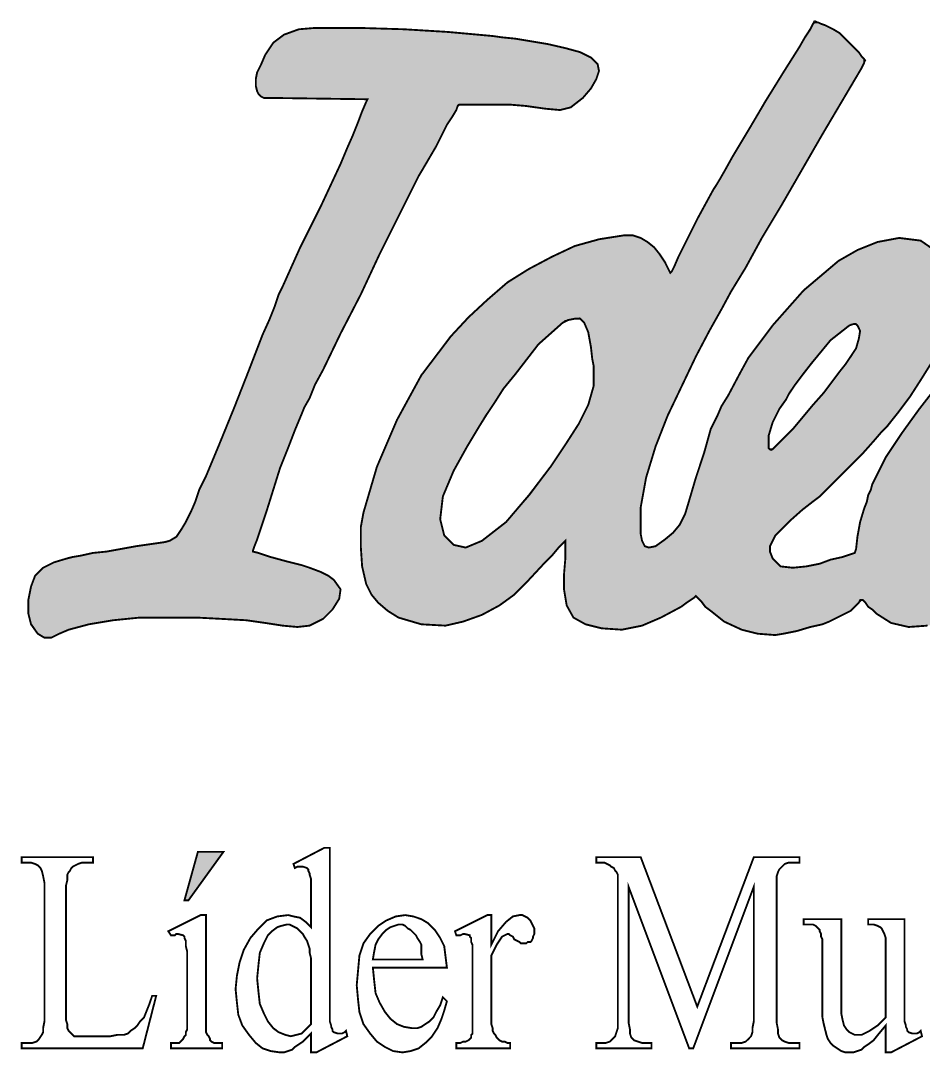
# Model space of a CAD drawing. Extents: x -16465 to -12265, y -7695 to -1755.
# Drawn here: x -15508 to -15305.3, y -6901.1 to -6669.2 of the extents above; entities that cross this region are included whole.
import ezdxf

# ---------------------------------------------------------------- set-up
doc = ezdxf.new("R2010")
doc.units = 0
doc.header["$LTSCALE"] = 30
doc.header["$MEASUREMENT"] = 0
doc.layers.get('0').update_dxf_attribs({"linetype": 'CONTINUOUS'})
for name, color, linetype in [('CAMADA_1', 7, 'CONTINUOUS'), ('FINA', 7, 'CONTINUOUS'), ('RAHMEN07', 5, 'CONTINUOUS')]:
    doc.layers.add(name, color=color, linetype=linetype)

msp = doc.modelspace()

# ---------------------------------------------------------------- hatches: boundary and pattern name
at = {"linetype": 'CONTINUOUS'}
h = msp.add_hatch(color=5, dxfattribs=at)
h.paths.add_polyline_path([(-15362.686, -6757.862), (-15365.408, -6764.815), (-15367.524, -6771.769), (-15368.733, -6778.42), (-15368.733, -6784.467), (-15368.431, -6785.978), (-15367.826, -6787.188), (-15366.919, -6787.49), (-15365.408, -6787.188), (-15363.291, -6785.676), (-15361.477, -6784.165), (-15359.966, -6782.351), (-15358.757, -6779.932), (-15357.849, -6776.909), (-15356.338, -6771.769), (-15354.524, -6766.327), (-15353.012, -6760.885), (-15352.408, -6759.676), (-15351.501, -6757.862), (-15350.594, -6755.746), (-15349.082, -6753.327), (-15346.361, -6748.188), (-15344.547, -6744.862), (-15339.105, -6737.606), (-15332.152, -6729.746), (-15328.222, -6726.42), (-15324.292, -6723.095), (-15320.059, -6720.676), (-15315.524, -6718.863), (-15310.687, -6717.956), (-15305.85, -6718.56), (-15301.919, -6721.281), (-15298.896, -6725.513), (-15297.99, -6729.746), (-15298.594, -6734.583), (-15300.408, -6739.42), (-15302.524, -6744.56), (-15305.547, -6749.397), (-15308.268, -6753.63), (-15310.989, -6757.257), (-15313.408, -6760.281), (-15314.617, -6761.49), (-15316.432, -6763.606), (-15318.849, -6766.327), (-15321.571, -6769.048), (-15324.292, -6771.769), (-15326.71, -6774.188), (-15328.524, -6776.001), (-15329.733, -6776.909), (-15332.454, -6779.025), (-15335.175, -6781.444), (-15337.291, -6783.56), (-15338.501, -6784.769), (-15339.105, -6785.978), (-15339.71, -6787.188), (-15339.71, -6788.397), (-15339.105, -6789.908), (-15337.291, -6791.722), (-15334.571, -6792.025), (-15331.548, -6791.722), (-15328.524, -6791.118), (-15326.105, -6790.211), (-15323.385, -6789.606), (-15321.571, -6789.002), (-15320.663, -6788.699), (-15320.361, -6787.792), (-15320.059, -6785.071), (-15319.455, -6781.745), (-15318.548, -6778.722), (-15317.943, -6777.211), (-15317.64, -6775.699), (-15317.035, -6774.491), (-15316.734, -6773.281), (-15313.71, -6767.235), (-15310.082, -6761.792), (-15306.152, -6756.35), (-15301.919, -6750.909), (-15292.245, -6740.932), (-15281.664, -6731.56), (-15277.129, -6727.933), (-15272.594, -6725.211), (-15267.757, -6722.793), (-15262.617, -6721.583), (-15258.083, -6721.281), (-15252.641, -6721.886), (-15249.92, -6722.793), (-15248.106, -6724.002), (-15246.896, -6725.513), (-15246.594, -6727.933), (-15246.896, -6729.141), (-15247.199, -6730.35), (-15247.501, -6731.258), (-15247.501, -6732.769), (-15247.199, -6733.676), (-15245.989, -6734.886), (-15245.082, -6734.886), (-15243.873, -6734.583), (-15242.181, -6733.737), (-15240.288, -6734.367), (-15238.989, -6736.318), (-15239.338, -6739.118), (-15239.943, -6742.746), (-15241.152, -6746.676), (-15242.664, -6750.909), (-15244.478, -6755.142), (-15245.687, -6759.071), (-15247.199, -6761.792), (-15247.804, -6763.304), (-15249.315, -6766.629), (-15250.827, -6769.955), (-15252.338, -6773.281), (-15253.85, -6776.606), (-15254.454, -6778.118), (-15255.06, -6779.932), (-15255.362, -6781.745), (-15255.362, -6783.56), (-15255.06, -6784.769), (-15254.152, -6785.374), (-15252.943, -6785.071), (-15251.734, -6784.467), (-15248.71, -6781.444), (-15245.687, -6777.211), (-15242.967, -6772.676), (-15241.152, -6769.048), (-15234.501, -6756.048), (-15227.85, -6742.746), (-15221.198, -6729.444), (-15214.548, -6716.443), (-15211.827, -6711.305), (-15208.804, -6705.56), (-15205.176, -6699.211), (-15200.944, -6692.862), (-15196.408, -6686.514), (-15191.571, -6681.071), (-15186.432, -6676.84), (-15180.99, -6673.816), (-15177.966, -6672.909), (-15174.943, -6672.909), (-15171.92, -6673.514), (-15169.804, -6675.328), (-15168.293, -6678.654), (-15167.99, -6682.583), (-15168.594, -6686.211), (-15169.804, -6690.444), (-15172.827, -6698.607), (-15176.455, -6706.467), (-15180.386, -6714.025), (-15184.92, -6721.281), (-15186.432, -6723.699), (-15189.153, -6727.327), (-15192.78, -6732.164), (-15197.316, -6737.909), (-15206.688, -6750.303), (-15215.152, -6761.792), (-15219.385, -6768.141), (-15222.711, -6774.491), (-15224.827, -6781.141), (-15225.734, -6788.397), (-15225.431, -6792.025), (-15224.827, -6796.258), (-15223.618, -6800.49), (-15221.198, -6803.513), (-15220.595, -6803.815), (-15219.989, -6804.42), (-15219.385, -6804.723), (-15218.477, -6805.177), (-15217.369, -6806.838), (-15217.874, -6808.351), (-15218.357, -6809.801), (-15219.083, -6810.165), (-15219.688, -6810.769), (-15223.315, -6812.885), (-15227.548, -6813.49), (-15231.781, -6812.583), (-15235.408, -6810.769), (-15237.827, -6808.955), (-15239.338, -6806.536), (-15240.245, -6803.815), (-15240.85, -6800.49), (-15241.152, -6798.072), (-15241.152, -6795.955), (-15241.531, -6793.31), (-15242.361, -6794.141), (-15244.175, -6796.258), (-15246.896, -6798.676), (-15249.013, -6800.792), (-15250.375, -6802.153), (-15251.734, -6802.606), (-15252.338, -6803.211), (-15255.966, -6805.025), (-15260.199, -6805.932), (-15264.431, -6805.629), (-15268.664, -6803.815), (-15269.571, -6802.908), (-15270.78, -6801.699), (-15271.687, -6799.885), (-15272.292, -6798.072), (-15272.896, -6797.466), (-15272.292, -6796.258), (-15271.997, -6783.265), (-15274.407, -6785.676), (-15276.827, -6788.397), (-15279.547, -6791.118), (-15284.384, -6795.955), (-15289.222, -6799.583), (-15294.362, -6802.606), (-15300.408, -6804.42), (-15304.339, -6805.025), (-15308.57, -6805.327), (-15312.501, -6804.42), (-15315.826, -6802.304), (-15316.734, -6801.397), (-15317.64, -6800.792), (-15318.245, -6799.885), (-15318.849, -6799.281), (-15319.153, -6799.281), (-15320.663, -6800.792), (-15321.571, -6801.699), (-15322.78, -6802.304), (-15324.594, -6803.211), (-15326.408, -6804.118), (-15327.919, -6804.723), (-15330.641, -6805.327), (-15333.664, -6806.234), (-15336.687, -6806.838), (-15338.501, -6807.141), (-15342.432, -6806.838), (-15346.058, -6805.932), (-15349.989, -6804.118), (-15353.012, -6801.699), (-15354.222, -6800.792), (-15355.128, -6799.583), (-15356.035, -6798.676), (-15356.277, -6798.434), (-15357.548, -6799.281), (-15358.454, -6799.885), (-15359.663, -6800.792), (-15364.198, -6803.211), (-15368.431, -6805.025), (-15372.966, -6805.932), (-15377.501, -6805.629), (-15381.129, -6804.723), (-15383.849, -6803.211), (-15385.361, -6800.49), (-15385.966, -6796.862), (-15385.966, -6793.536), (-15385.663, -6789.908), (-15385.663, -6787.188), (-15385.663, -6785.978), (-15387.175, -6787.49), (-15388.686, -6789.304), (-15390.5, -6791.118), (-15394.431, -6795.35), (-15397.151, -6798.072), (-15400.477, -6800.49), (-15404.407, -6802.606), (-15408.64, -6804.118), (-15412.57, -6805.025), (-15418.012, -6804.723), (-15423.151, -6803.211), (-15425.57, -6801.699), (-15427.687, -6799.885), (-15429.198, -6798.072), (-15430.407, -6795.653), (-15431.314, -6791.722), (-15431.616, -6787.188), (-15431.616, -6782.955), (-15431.012, -6779.629), (-15427.989, -6769.35), (-15423.454, -6758.769), (-15418.012, -6748.793), (-15411.361, -6740.025), (-15407.43, -6735.793), (-15403.198, -6731.863), (-15398.663, -6727.933), (-15393.826, -6724.909), (-15388.686, -6722.188), (-15383.547, -6719.77), (-15378.105, -6718.257), (-15372.361, -6717.351), (-15370.547, -6717.351), (-15368.733, -6717.956), (-15367.221, -6718.863), (-15365.71, -6720.072), (-15364.501, -6721.583), (-15363.291, -6723.397), (-15362.385, -6725.211), (-15362.082, -6725.816), (-15361.78, -6725.513), (-15361.175, -6724.304), (-15360.268, -6722.188), (-15359.059, -6719.77), (-15356.035, -6713.723), (-15352.408, -6707.072), (-15351.803, -6706.165), (-15350.896, -6704.653), (-15349.687, -6702.537), (-15348.175, -6699.816), (-15344.547, -6693.77), (-15340.618, -6687.118), (-15336.687, -6680.769), (-15333.059, -6675.025), (-15331.85, -6672.909), (-15330.641, -6671.095), (-15329.673, -6669.16), (-15328.222, -6669.886), (-15327.315, -6670.188), (-15325.5, -6671.095), (-15323.989, -6672.001), (-15322.477, -6673.514), (-15320.663, -6675.328), (-15319.757, -6676.235), (-15319.152, -6677.141), (-15318.245, -6678.049), (-15319.152, -6679.863), (-15327.919, -6694.676), (-15336.988, -6710.397), (-15341.524, -6717.956), (-15345.152, -6724.607), (-15348.478, -6730.049), (-15350.594, -6733.979), (-15353.315, -6738.816), (-15356.338, -6744.56), (-15359.361, -6750.909)])
h.paths.add_polyline_path([(-15210.013, -6736.397), (-15210.013, -6734.886), (-15209.106, -6732.164), (-15208.199, -6729.444), (-15207.292, -6727.63), (-15205.781, -6724.607), (-15203.967, -6720.676), (-15201.85, -6716.443), (-15199.432, -6711.909), (-15196.711, -6707.374), (-15194.292, -6703.444), (-15191.874, -6699.816), (-15189.455, -6697.398), (-15188.549, -6696.49), (-15187.337, -6695.281), (-15186.432, -6695.281), (-15186.734, -6695.885), (-15187.339, -6698.002), (-15188.548, -6701.026), (-15190.06, -6704.351), (-15191.571, -6707.676), (-15193.083, -6711.002), (-15194.292, -6713.723), (-15195.199, -6715.537), (-15197.92, -6720.676), (-15200.944, -6726.118), (-15204.571, -6731.258), (-15209.106, -6735.793)], flags=16)
h.paths.add_polyline_path([(-15269.269, -6746.676), (-15270.478, -6747.886), (-15272.594, -6750.002), (-15274.71, -6752.118), (-15276.827, -6754.234), (-15278.036, -6755.746), (-15279.547, -6757.257), (-15280.455, -6758.769), (-15280.757, -6760.281), (-15280.455, -6761.49), (-15279.547, -6762.094), (-15278.64, -6762.398), (-15276.771, -6762.864), (-15276.036, -6765.073), (-15277.431, -6766.932), (-15279.85, -6770.258), (-15283.478, -6774.792), (-15287.408, -6779.025), (-15290.431, -6782.048), (-15292.245, -6783.56), (-15294.362, -6785.374), (-15297.585, -6787.792), (-15299.2, -6787.792), (-15300.106, -6786.885), (-15300.938, -6786.051), (-15301.315, -6784.165), (-15301.759, -6781.942), (-15301.013, -6779.328), (-15300.106, -6776.909), (-15298.896, -6774.792), (-15297.928, -6772.373), (-15296.477, -6770.56), (-15294.966, -6768.141), (-15293.454, -6765.723), (-15290.129, -6760.885), (-15287.408, -6757.257), (-15284.687, -6753.932), (-15281.06, -6749.699), (-15277.129, -6745.164), (-15273.501, -6742.141), (-15272.896, -6741.839), (-15271.536, -6740.932), (-15270.78, -6740.932), (-15269.2, -6740.536), (-15268.362, -6743.047), (-15268.362, -6744.257), (-15268.362, -6745.315)], flags=16)
h.paths.add_polyline_path([(-15319.455, -6738.816), (-15319.757, -6740.629), (-15320.361, -6742.746), (-15321.571, -6744.56), (-15322.78, -6746.374), (-15323.989, -6747.886), (-15325.803, -6750.303), (-15327.617, -6752.722), (-15330.036, -6755.444), (-15334.571, -6760.885), (-15338.198, -6764.513), (-15338.803, -6765.118), (-15339.407, -6765.723), (-15340.012, -6765.118), (-15340.012, -6762.398), (-15339.105, -6759.374), (-15337.595, -6756.35), (-15336.082, -6754.234), (-15335.478, -6753.025), (-15334.268, -6751.211), (-15332.454, -6748.793), (-15330.338, -6746.072), (-15326.105, -6740.932), (-15321.489, -6737.304), (-15320.21, -6737.304)], flags=16)
h.paths.add_polyline_path([(-15379.314, -6751.211), (-15380.524, -6755.444), (-15382.64, -6759.676), (-15385.361, -6763.909), (-15388.989, -6769.35), (-15393.826, -6775.699), (-15398.966, -6781.745), (-15404.407, -6785.978), (-15408.036, -6787.49), (-15410.757, -6786.885), (-15412.873, -6784.769), (-15413.78, -6781.141), (-15413.175, -6776.001), (-15410.757, -6770.258), (-15407.733, -6764.815), (-15405.013, -6760.281), (-15403.501, -6757.862), (-15401.687, -6755.142), (-15399.57, -6751.816), (-15396.85, -6748.49), (-15391.71, -6741.839), (-15385.741, -6736.534), (-15382.539, -6735.893), (-15381.43, -6737.003), (-15380.524, -6739.118), (-15379.92, -6742.443), (-15379.617, -6745.164), (-15379.314, -6746.676)], flags=16)
at = {"layer": 'RAHMEN07', "linetype": 'CONTINUOUS'}
msp.add_hatch(color=256, dxfattribs=at).paths.add_polyline_path([(-15449.755, -6769.652), (-15447.942, -6765.118), (-15446.431, -6761.188), (-15444.919, -6757.559), (-15444.315, -6756.048), (-15443.105, -6753.932), (-15441.896, -6750.909), (-15440.082, -6747.583), (-15436.151, -6739.42), (-15431.616, -6730.653), (-15427.384, -6721.583), (-15423.151, -6713.119), (-15421.337, -6709.49), (-15419.826, -6706.467), (-15418.617, -6704.049), (-15417.709, -6702.537), (-15414.686, -6697.398), (-15412.267, -6692.56), (-15411.059, -6690.746), (-15410.152, -6689.235), (-15409.748, -6688.025), (-15408.943, -6688.025), (-15407.733, -6688.025), (-15405.616, -6688.025), (-15403.198, -6688.025), (-15398.059, -6688.025), (-15394.431, -6688.328), (-15390.198, -6688.932), (-15386.872, -6689.235), (-15384.454, -6688.63), (-15381.733, -6686.514), (-15379.92, -6684.397), (-15378.71, -6682.281), (-15378.105, -6680.468), (-15378.407, -6678.955), (-15379.92, -6677.445), (-15382.338, -6676.235), (-15385.663, -6675.328), (-15389.594, -6674.421), (-15393.222, -6673.816), (-15396.85, -6673.211), (-15399.873, -6672.909), (-15401.989, -6672.607), (-15411.966, -6671.7), (-15421.942, -6671.095), (-15431.919, -6670.793), (-15441.896, -6670.793), (-15445.523, -6671.095), (-15448.849, -6672.304), (-15451.268, -6674.118), (-15453.081, -6676.84), (-15453.989, -6678.955), (-15454.895, -6680.769), (-15455.198, -6682.281), (-15455.198, -6683.793), (-15454.895, -6685.002), (-15454.594, -6685.607), (-15453.989, -6686.211), (-15453.385, -6686.514), (-15453.081, -6686.514), (-15452.779, -6686.514), (-15452.477, -6686.514), (-15451.872, -6686.514), (-15430.105, -6686.816), (-15430.407, -6687.421), (-15431.314, -6689.537), (-15432.222, -6691.956), (-15433.43, -6694.979), (-15434.639, -6697.699), (-15436.151, -6701.327), (-15438.268, -6705.863), (-15440.384, -6710.397), (-15445.221, -6720.072), (-15449.152, -6728.839), (-15450.058, -6730.653), (-15450.965, -6733.373), (-15452.175, -6736.397), (-15453.686, -6739.723), (-15456.709, -6747.583), (-15460.035, -6756.048), (-15463.361, -6764.211), (-15466.384, -6771.467), (-15467.895, -6774.491), (-15468.802, -6777.211), (-15469.71, -6779.328), (-15470.315, -6780.537), (-15470.918, -6781.745), (-15471.825, -6783.257), (-15473.035, -6785.071), (-15474.547, -6785.978), (-15475.755, -6786.281), (-15482.105, -6787.188), (-15488.756, -6788.397), (-15491.779, -6788.699), (-15494.5, -6789.304), (-15496.314, -6789.606), (-15497.523, -6789.908), (-15500.547, -6790.815), (-15502.965, -6792.025), (-15504.779, -6793.838), (-15505.687, -6796.258), (-15506.29, -6799.281), (-15506.29, -6802.304), (-15505.687, -6804.723), (-15504.174, -6806.838), (-15502.663, -6807.746), (-15501.151, -6807.746), (-15499.337, -6806.838), (-15497.221, -6805.932), (-15492.686, -6804.723), (-15487.244, -6803.815), (-15481.198, -6803.211), (-15474.849, -6803.211), (-15468.5, -6803.211), (-15462.756, -6803.513), (-15457.314, -6803.815), (-15453.081, -6804.42), (-15449.152, -6805.025), (-15445.826, -6805.327), (-15443.105, -6805.025), (-15440.082, -6803.513), (-15437.965, -6801.397), (-15436.453, -6798.978), (-15436.151, -6796.862), (-15437.663, -6794.745), (-15438.872, -6793.838), (-15440.686, -6792.932), (-15443.105, -6792.025), (-15444.919, -6791.421), (-15448.547, -6790.513), (-15451.872, -6789.606), (-15454.594, -6788.699), (-15455.895, -6788.373), (-15455.5, -6787.188), (-15454.895, -6785.676), (-15454.291, -6783.862), (-15452.779, -6779.328), (-15451.268, -6774.491)])

# ---------------------------------------------------------------- linework, layer by layer
at = {"color": 5, "linetype": 'CONTINUOUS'}
for points in [[(-15304.339, -6805.025), (-15308.57, -6805.327), (-15312.501, -6804.42), (-15315.826, -6802.304), (-15316.734, -6801.397), (-15317.64, -6800.792), (-15318.245, -6799.885), (-15318.849, -6799.281), (-15319.153, -6799.281), (-15320.663, -6800.792), (-15321.571, -6801.699), (-15322.78, -6802.304), (-15324.594, -6803.211), (-15326.408, -6804.118), (-15327.919, -6804.723), (-15330.641, -6805.327), (-15333.664, -6806.234), (-15336.687, -6806.838), (-15338.501, -6807.141), (-15342.432, -6806.838), (-15346.058, -6805.932), (-15349.989, -6804.118), (-15353.012, -6801.699), (-15354.222, -6800.792), (-15355.128, -6799.583), (-15356.035, -6798.676), (-15356.277, -6798.434), (-15357.548, -6799.281), (-15358.454, -6799.885), (-15359.663, -6800.792), (-15364.198, -6803.211), (-15368.431, -6805.025), (-15372.966, -6805.932), (-15377.501, -6805.629), (-15381.129, -6804.723), (-15383.849, -6803.211), (-15385.361, -6800.49), (-15385.966, -6796.862), (-15385.966, -6793.536), (-15385.663, -6789.908), (-15385.663, -6787.188), (-15385.663, -6785.978), (-15387.175, -6787.49), (-15388.686, -6789.304), (-15390.5, -6791.118), (-15394.431, -6795.35), (-15397.151, -6798.072), (-15400.477, -6800.49), (-15404.407, -6802.606), (-15408.64, -6804.118), (-15412.57, -6805.025), (-15418.012, -6804.723), (-15423.151, -6803.211), (-15425.57, -6801.699), (-15427.687, -6799.885), (-15429.198, -6798.072), (-15430.407, -6795.653), (-15431.314, -6791.722), (-15431.616, -6787.188), (-15431.616, -6782.955), (-15431.012, -6779.629), (-15427.989, -6769.35), (-15423.454, -6758.769), (-15418.012, -6748.793), (-15411.361, -6740.025), (-15407.43, -6735.793), (-15403.198, -6731.863), (-15398.663, -6727.933), (-15393.826, -6724.909), (-15388.686, -6722.188), (-15383.547, -6719.77), (-15378.105, -6718.257), (-15372.361, -6717.351), (-15370.547, -6717.351), (-15368.733, -6717.956), (-15367.221, -6718.863), (-15365.71, -6720.072), (-15364.501, -6721.583), (-15363.291, -6723.397), (-15362.385, -6725.211), (-15362.082, -6725.816), (-15361.78, -6725.513), (-15361.175, -6724.304), (-15360.268, -6722.188), (-15359.059, -6719.77), (-15356.035, -6713.723), (-15352.408, -6707.072), (-15351.803, -6706.165), (-15350.896, -6704.653), (-15349.687, -6702.537), (-15348.175, -6699.816), (-15344.547, -6693.77), (-15340.618, -6687.118), (-15336.687, -6680.769), (-15333.059, -6675.025), (-15331.85, -6672.909), (-15330.641, -6671.095), (-15329.673, -6669.16), (-15328.222, -6669.886), (-15327.315, -6670.188), (-15325.5, -6671.095), (-15323.989, -6672.001), (-15322.477, -6673.514), (-15320.663, -6675.328), (-15319.757, -6676.235), (-15319.152, -6677.141), (-15318.245, -6678.049), (-15319.152, -6679.863), (-15327.919, -6694.676), (-15336.988, -6710.397), (-15341.524, -6717.956), (-15345.152, -6724.607), (-15348.478, -6730.049), (-15350.594, -6733.979), (-15353.315, -6738.816), (-15356.338, -6744.56), (-15359.361, -6750.909), (-15362.686, -6757.862), (-15365.408, -6764.815), (-15367.524, -6771.769), (-15368.733, -6778.42), (-15368.733, -6784.467), (-15368.431, -6785.978), (-15367.826, -6787.188), (-15366.919, -6787.49), (-15365.408, -6787.188), (-15363.291, -6785.676), (-15361.477, -6784.165), (-15359.966, -6782.351), (-15358.757, -6779.932), (-15357.849, -6776.909), (-15356.338, -6771.769), (-15354.524, -6766.327), (-15353.012, -6760.885), (-15352.408, -6759.676), (-15351.501, -6757.862), (-15350.594, -6755.746), (-15349.082, -6753.327), (-15346.361, -6748.188), (-15344.547, -6744.862), (-15339.105, -6737.606), (-15332.152, -6729.746), (-15328.222, -6726.42), (-15324.292, -6723.095), (-15320.059, -6720.676), (-15315.524, -6718.863), (-15310.687, -6717.956), (-15305.85, -6718.56), (-15301.919, -6721.281)], [(-15302.524, -6744.56), (-15305.547, -6749.397), (-15308.268, -6753.63), (-15310.989, -6757.257), (-15313.408, -6760.281), (-15314.617, -6761.49), (-15316.432, -6763.606), (-15318.849, -6766.327), (-15321.571, -6769.048), (-15324.292, -6771.769), (-15326.71, -6774.188), (-15328.524, -6776.001), (-15329.733, -6776.909), (-15332.454, -6779.025), (-15335.175, -6781.444), (-15337.291, -6783.56), (-15338.501, -6784.769), (-15339.105, -6785.978), (-15339.71, -6787.188), (-15339.71, -6788.397), (-15339.105, -6789.908), (-15337.291, -6791.722), (-15334.571, -6792.025), (-15331.548, -6791.722), (-15328.524, -6791.118), (-15326.105, -6790.211), (-15323.385, -6789.606), (-15321.571, -6789.002), (-15320.663, -6788.699), (-15320.361, -6787.792), (-15320.059, -6785.071), (-15319.455, -6781.745), (-15318.548, -6778.722), (-15317.943, -6777.211), (-15317.64, -6775.699), (-15317.035, -6774.491), (-15316.734, -6773.281), (-15313.71, -6767.235), (-15310.082, -6761.792), (-15306.152, -6756.35), (-15301.919, -6750.909)]]:
    msp.add_lwpolyline(points, dxfattribs=at)
for points in [[(-15379.314, -6751.211), (-15380.524, -6755.444), (-15382.64, -6759.676), (-15385.361, -6763.909), (-15388.989, -6769.35), (-15393.826, -6775.699), (-15398.966, -6781.745), (-15404.407, -6785.978), (-15408.036, -6787.49), (-15410.757, -6786.885), (-15412.873, -6784.769), (-15413.78, -6781.141), (-15413.175, -6776.001), (-15410.757, -6770.258), (-15407.733, -6764.815), (-15405.013, -6760.281), (-15403.501, -6757.862), (-15401.687, -6755.142), (-15399.57, -6751.816), (-15396.85, -6748.49), (-15391.71, -6741.839), (-15385.741, -6736.534), (-15382.539, -6735.893), (-15381.43, -6737.003), (-15380.524, -6739.118), (-15379.92, -6742.443), (-15379.617, -6745.164), (-15379.314, -6746.676)], [(-15319.455, -6738.816), (-15319.757, -6740.629), (-15320.361, -6742.746), (-15321.571, -6744.56), (-15322.78, -6746.374), (-15323.989, -6747.886), (-15325.803, -6750.303), (-15327.617, -6752.722), (-15330.036, -6755.444), (-15334.571, -6760.885), (-15338.198, -6764.513), (-15338.803, -6765.118), (-15339.407, -6765.723), (-15340.012, -6765.118), (-15340.012, -6762.398), (-15339.105, -6759.374), (-15337.595, -6756.35), (-15336.082, -6754.234), (-15335.478, -6753.025), (-15334.268, -6751.211), (-15332.454, -6748.793), (-15330.338, -6746.072), (-15326.105, -6740.932), (-15321.489, -6737.304), (-15320.21, -6737.304)]]:
    msp.add_lwpolyline(points, close=True, dxfattribs=at)
at = {"layer": 'CAMADA_1', "color": 5, "linetype": 'CONTINUOUS', "const_width": 0.42}
for points in [[(-15301.919, -6721.281), (-15305.85, -6718.56), (-15310.687, -6717.956), (-15315.524, -6718.863), (-15320.059, -6720.676), (-15324.292, -6723.095), (-15328.222, -6726.42), (-15332.152, -6729.746), (-15339.105, -6737.606), (-15344.547, -6744.862), (-15346.361, -6748.188), (-15349.082, -6753.327), (-15350.594, -6755.746), (-15351.501, -6757.862), (-15352.408, -6759.676), (-15353.012, -6760.885), (-15354.524, -6766.327), (-15356.338, -6771.769), (-15357.849, -6776.909), (-15358.757, -6779.932), (-15359.966, -6782.351), (-15361.477, -6784.165), (-15363.291, -6785.676), (-15365.408, -6787.188), (-15366.919, -6787.49), (-15367.826, -6787.188), (-15368.431, -6785.978), (-15368.733, -6784.467), (-15368.733, -6778.42), (-15367.524, -6771.769), (-15365.408, -6764.815), (-15362.686, -6757.862), (-15359.361, -6750.909), (-15356.338, -6744.56), (-15353.315, -6738.816), (-15350.594, -6733.979), (-15348.478, -6730.049), (-15345.152, -6724.607), (-15341.524, -6717.956), (-15336.988, -6710.397), (-15327.919, -6694.676), (-15319.152, -6679.863), (-15318.548, -6678.654), (-15318.548, -6677.746), (-15319.152, -6677.141), (-15319.757, -6676.235), (-15320.663, -6675.328), (-15322.477, -6673.514), (-15323.989, -6672.001), (-15325.5, -6671.095), (-15327.315, -6670.188), (-15328.222, -6669.886), (-15328.827, -6669.584), (-15329.128, -6669.584), (-15329.733, -6669.584), (-15330.036, -6669.886), (-15330.641, -6671.095), (-15331.85, -6672.909), (-15333.059, -6675.025), (-15336.687, -6680.769), (-15340.618, -6687.118), (-15344.547, -6693.77), (-15348.175, -6699.816), (-15349.687, -6702.537), (-15350.896, -6704.653), (-15351.803, -6706.165), (-15352.408, -6707.072), (-15356.035, -6713.723), (-15359.059, -6719.77), (-15360.268, -6722.188), (-15361.175, -6724.304), (-15361.78, -6725.513), (-15362.082, -6725.816), (-15362.385, -6725.211), (-15363.291, -6723.397), (-15364.501, -6721.583), (-15365.71, -6720.072), (-15367.221, -6718.863), (-15368.733, -6717.956), (-15370.547, -6717.351), (-15372.361, -6717.351), (-15378.105, -6718.257), (-15383.547, -6719.77), (-15388.686, -6722.188), (-15393.826, -6724.909), (-15398.663, -6727.933), (-15403.198, -6731.863), (-15407.43, -6735.793), (-15411.361, -6740.025), (-15418.012, -6748.793), (-15423.454, -6758.769), (-15427.989, -6769.35), (-15431.012, -6779.629), (-15431.616, -6782.955), (-15431.616, -6787.188), (-15431.314, -6791.722), (-15430.407, -6795.653), (-15429.198, -6798.072), (-15427.687, -6799.885), (-15425.57, -6801.699), (-15423.151, -6803.211), (-15418.012, -6804.723), (-15412.57, -6805.025), (-15408.64, -6804.118), (-15404.407, -6802.606), (-15400.477, -6800.49), (-15397.151, -6798.072), (-15394.431, -6795.35), (-15390.5, -6791.118), (-15388.686, -6789.304), (-15387.175, -6787.49), (-15385.966, -6786.281), (-15385.663, -6785.978), (-15385.663, -6787.188), (-15385.663, -6789.908), (-15385.966, -6793.536), (-15385.966, -6796.862), (-15385.361, -6800.49), (-15383.849, -6803.211), (-15381.129, -6804.723), (-15377.501, -6805.629), (-15372.966, -6805.932), (-15368.431, -6805.025), (-15364.198, -6803.211), (-15359.663, -6800.792), (-15358.454, -6799.885), (-15357.548, -6799.281), (-15356.64, -6798.676), (-15356.338, -6798.373), (-15356.035, -6798.676), (-15355.128, -6799.583), (-15354.222, -6800.792), (-15353.012, -6801.699), (-15349.989, -6804.118), (-15346.058, -6805.932), (-15342.432, -6806.838), (-15338.501, -6807.141), (-15336.687, -6806.838), (-15333.664, -6806.234), (-15330.641, -6805.327), (-15327.919, -6804.723), (-15326.408, -6804.118), (-15324.594, -6803.211), (-15322.78, -6802.304), (-15321.571, -6801.699), (-15320.663, -6800.792), (-15319.757, -6799.885), (-15319.455, -6799.281), (-15318.849, -6799.281), (-15318.245, -6799.885), (-15317.64, -6800.792), (-15316.734, -6801.397), (-15315.826, -6802.304), (-15312.501, -6804.42), (-15308.57, -6805.327), (-15304.339, -6805.025)], [(-15451.872, -6686.514), (-15430.105, -6686.816), (-15430.407, -6687.421), (-15431.314, -6689.537), (-15432.222, -6691.956), (-15433.43, -6694.979), (-15434.639, -6697.699), (-15436.151, -6701.327), (-15438.268, -6705.863), (-15440.384, -6710.397), (-15445.221, -6720.072), (-15449.152, -6728.839), (-15450.058, -6730.653), (-15450.965, -6733.373), (-15452.175, -6736.397), (-15453.686, -6739.723), (-15456.709, -6747.583), (-15460.035, -6756.048), (-15463.361, -6764.211), (-15466.384, -6771.467), (-15467.895, -6774.491), (-15468.802, -6777.211), (-15469.71, -6779.328), (-15470.315, -6780.537), (-15470.918, -6781.745), (-15471.825, -6783.257), (-15473.035, -6785.071), (-15474.547, -6785.978), (-15475.755, -6786.281), (-15482.105, -6787.188), (-15488.756, -6788.397), (-15491.779, -6788.699), (-15494.5, -6789.304), (-15496.314, -6789.606), (-15497.523, -6789.908), (-15500.547, -6790.815), (-15502.965, -6792.025), (-15504.779, -6793.838), (-15505.687, -6796.258), (-15506.29, -6799.281), (-15506.29, -6802.304), (-15505.687, -6804.723), (-15504.174, -6806.838), (-15502.663, -6807.746), (-15501.151, -6807.746), (-15499.337, -6806.838), (-15497.221, -6805.932), (-15492.686, -6804.723), (-15487.244, -6803.815), (-15481.198, -6803.211), (-15474.849, -6803.211), (-15468.5, -6803.211), (-15462.756, -6803.513), (-15457.314, -6803.815), (-15453.081, -6804.42), (-15449.152, -6805.025), (-15445.826, -6805.327), (-15443.105, -6805.025), (-15440.082, -6803.513), (-15437.965, -6801.397), (-15436.453, -6798.978), (-15436.151, -6796.862), (-15437.663, -6794.745), (-15438.872, -6793.838), (-15440.686, -6792.932), (-15443.105, -6792.025), (-15444.919, -6791.421), (-15448.547, -6790.513), (-15451.872, -6789.606), (-15454.594, -6788.699), (-15455.802, -6788.397), (-15455.802, -6788.094), (-15455.5, -6787.188), (-15454.895, -6785.676), (-15454.291, -6783.862), (-15452.779, -6779.328), (-15451.268, -6774.491), (-15449.755, -6769.652), (-15447.942, -6765.118), (-15446.431, -6761.188), (-15444.919, -6757.559), (-15444.315, -6756.048), (-15443.105, -6753.932), (-15441.896, -6750.909), (-15440.082, -6747.583), (-15436.151, -6739.42), (-15431.616, -6730.653), (-15427.384, -6721.583), (-15423.151, -6713.119), (-15421.337, -6709.49), (-15419.826, -6706.467), (-15418.617, -6704.049), (-15417.709, -6702.537), (-15414.686, -6697.398), (-15412.267, -6692.56), (-15411.059, -6690.746), (-15410.152, -6689.235), (-15409.849, -6688.328), (-15409.547, -6688.025), (-15408.943, -6688.025), (-15407.733, -6688.025), (-15405.616, -6688.025), (-15403.198, -6688.025), (-15398.059, -6688.025), (-15394.431, -6688.328), (-15390.198, -6688.932), (-15386.872, -6689.235), (-15384.454, -6688.63), (-15381.733, -6686.514), (-15379.92, -6684.397), (-15378.71, -6682.281), (-15378.105, -6680.468), (-15378.407, -6678.955), (-15379.92, -6677.445), (-15382.338, -6676.235), (-15385.663, -6675.328), (-15389.594, -6674.421), (-15393.222, -6673.816), (-15396.85, -6673.211), (-15399.873, -6672.909), (-15401.989, -6672.607), (-15411.966, -6671.7), (-15421.942, -6671.095), (-15431.919, -6670.793), (-15441.896, -6670.793), (-15445.523, -6671.095), (-15448.849, -6672.304), (-15451.268, -6674.118), (-15453.081, -6676.84), (-15453.989, -6678.955), (-15454.895, -6680.769), (-15455.198, -6682.281), (-15455.198, -6683.793), (-15454.895, -6685.002), (-15454.594, -6685.607), (-15453.989, -6686.211), (-15453.385, -6686.514), (-15453.081, -6686.514), (-15452.779, -6686.514), (-15452.477, -6686.514), (-15451.872, -6686.514)], [(-15386.268, -6737.003), (-15385.059, -6736.397), (-15383.547, -6736.095), (-15382.338, -6736.095), (-15381.43, -6737.003), (-15380.524, -6739.118), (-15379.92, -6742.443), (-15379.617, -6745.164), (-15379.314, -6746.676), (-15379.314, -6751.211), (-15380.524, -6755.444), (-15382.64, -6759.676), (-15385.361, -6763.909), (-15388.989, -6769.35), (-15393.826, -6775.699), (-15398.966, -6781.745), (-15404.407, -6785.978), (-15408.036, -6787.49), (-15410.757, -6786.885), (-15412.873, -6784.769), (-15413.78, -6781.141), (-15413.175, -6776.001), (-15410.757, -6770.258), (-15407.733, -6764.815), (-15405.013, -6760.281), (-15403.501, -6757.862), (-15401.687, -6755.142), (-15399.57, -6751.816), (-15396.85, -6748.49), (-15391.71, -6741.839), (-15386.268, -6737.003)], [(-15320.966, -6737.304), (-15320.361, -6737.304), (-15320.059, -6737.606), (-15319.757, -6738.211), (-15319.455, -6738.816), (-15319.757, -6740.629), (-15320.361, -6742.746), (-15321.571, -6744.56), (-15322.78, -6746.374), (-15323.989, -6747.886), (-15325.803, -6750.303), (-15327.617, -6752.722), (-15330.036, -6755.444), (-15334.571, -6760.885), (-15338.198, -6764.513), (-15338.803, -6765.118), (-15339.105, -6765.421), (-15339.71, -6765.421), (-15340.012, -6765.118), (-15340.012, -6762.398), (-15339.105, -6759.374), (-15337.595, -6756.35), (-15336.082, -6754.234), (-15335.478, -6753.025), (-15334.268, -6751.211), (-15332.454, -6748.793), (-15330.338, -6746.072), (-15326.105, -6740.932), (-15321.873, -6737.606), (-15320.966, -6737.304)], [(-15301.919, -6750.909), (-15306.152, -6756.35), (-15310.082, -6761.792), (-15313.71, -6767.235), (-15316.734, -6773.281), (-15317.035, -6774.491), (-15317.64, -6775.699), (-15317.943, -6777.211), (-15318.548, -6778.722), (-15319.455, -6781.745), (-15320.059, -6785.071), (-15320.361, -6787.792), (-15320.663, -6788.699), (-15321.571, -6789.002), (-15323.385, -6789.606), (-15326.105, -6790.211), (-15328.524, -6791.118), (-15331.548, -6791.722), (-15334.571, -6792.025), (-15337.291, -6791.722), (-15339.105, -6789.908), (-15339.71, -6788.397), (-15339.71, -6787.188), (-15339.105, -6785.978), (-15338.501, -6784.769), (-15337.291, -6783.56), (-15335.175, -6781.444), (-15332.454, -6779.025), (-15329.733, -6776.909), (-15328.524, -6776.001), (-15326.71, -6774.188), (-15324.292, -6771.769), (-15321.571, -6769.048), (-15318.849, -6766.327), (-15316.432, -6763.606), (-15314.617, -6761.49), (-15313.408, -6760.281), (-15310.989, -6757.257), (-15308.268, -6753.63), (-15305.547, -6749.397), (-15302.524, -6744.56)]]:
    msp.add_lwpolyline(points, dxfattribs=at)
at = {"layer": 'CAMADA_1', "color": 5, "linetype": 'CONTINUOUS'}
msp.add_lwpolyline([(-15449.755, -6769.652), (-15447.942, -6765.118), (-15446.431, -6761.188), (-15444.919, -6757.559), (-15444.315, -6756.048), (-15443.105, -6753.932), (-15441.896, -6750.909), (-15440.082, -6747.583), (-15436.151, -6739.42), (-15431.616, -6730.653), (-15427.384, -6721.583), (-15423.151, -6713.119), (-15421.337, -6709.49), (-15419.826, -6706.467), (-15418.617, -6704.049), (-15417.709, -6702.537), (-15414.686, -6697.398), (-15412.267, -6692.56), (-15411.059, -6690.746), (-15410.152, -6689.235), (-15409.748, -6688.025), (-15408.943, -6688.025), (-15407.733, -6688.025), (-15405.616, -6688.025), (-15403.198, -6688.025), (-15398.059, -6688.025), (-15394.431, -6688.328), (-15390.198, -6688.932), (-15386.872, -6689.235), (-15384.454, -6688.63), (-15381.733, -6686.514), (-15379.92, -6684.397), (-15378.71, -6682.281), (-15378.105, -6680.468), (-15378.407, -6678.955), (-15379.92, -6677.445), (-15382.338, -6676.235), (-15385.663, -6675.328), (-15389.594, -6674.421), (-15393.222, -6673.816), (-15396.85, -6673.211), (-15399.873, -6672.909), (-15401.989, -6672.607), (-15411.966, -6671.7), (-15421.942, -6671.095), (-15431.919, -6670.793), (-15441.896, -6670.793), (-15445.523, -6671.095), (-15448.849, -6672.304), (-15451.268, -6674.118), (-15453.081, -6676.84), (-15453.989, -6678.955), (-15454.895, -6680.769), (-15455.198, -6682.281), (-15455.198, -6683.793), (-15454.895, -6685.002), (-15454.594, -6685.607), (-15453.989, -6686.211), (-15453.385, -6686.514), (-15453.081, -6686.514), (-15452.779, -6686.514), (-15452.477, -6686.514), (-15451.872, -6686.514), (-15430.105, -6686.816), (-15430.407, -6687.421), (-15431.314, -6689.537), (-15432.222, -6691.956), (-15433.43, -6694.979), (-15434.639, -6697.699), (-15436.151, -6701.327), (-15438.268, -6705.863), (-15440.384, -6710.397), (-15445.221, -6720.072), (-15449.152, -6728.839), (-15450.058, -6730.653), (-15450.965, -6733.373), (-15452.175, -6736.397), (-15453.686, -6739.723), (-15456.709, -6747.583), (-15460.035, -6756.048), (-15463.361, -6764.211), (-15466.384, -6771.467), (-15467.895, -6774.491), (-15468.802, -6777.211), (-15469.71, -6779.328), (-15470.315, -6780.537), (-15470.918, -6781.745), (-15471.825, -6783.257), (-15473.035, -6785.071), (-15474.547, -6785.978), (-15475.755, -6786.281), (-15482.105, -6787.188), (-15488.756, -6788.397), (-15491.779, -6788.699), (-15494.5, -6789.304), (-15496.314, -6789.606), (-15497.523, -6789.908), (-15500.547, -6790.815), (-15502.965, -6792.025), (-15504.779, -6793.838), (-15505.687, -6796.258), (-15506.29, -6799.281), (-15506.29, -6802.304), (-15505.687, -6804.723), (-15504.174, -6806.838), (-15502.663, -6807.746), (-15501.151, -6807.746), (-15499.337, -6806.838), (-15497.221, -6805.932), (-15492.686, -6804.723), (-15487.244, -6803.815), (-15481.198, -6803.211), (-15474.849, -6803.211), (-15468.5, -6803.211), (-15462.756, -6803.513), (-15457.314, -6803.815), (-15453.081, -6804.42), (-15449.152, -6805.025), (-15445.826, -6805.327), (-15443.105, -6805.025), (-15440.082, -6803.513), (-15437.965, -6801.397), (-15436.453, -6798.978), (-15436.151, -6796.862), (-15437.663, -6794.745), (-15438.872, -6793.838), (-15440.686, -6792.932), (-15443.105, -6792.025), (-15444.919, -6791.421), (-15448.547, -6790.513), (-15451.872, -6789.606), (-15454.594, -6788.699), (-15455.895, -6788.373), (-15455.5, -6787.188), (-15454.895, -6785.676), (-15454.291, -6783.862), (-15452.779, -6779.328), (-15451.268, -6774.491)], close=True, dxfattribs=at)
at = {"layer": 'FINA', "const_width": 0.42}
for points in [[(-15442.803, -6896.629), (-15442.803, -6900.862), (-15441.593, -6900.862), (-15434.64, -6897.234), (-15434.942, -6896.024), (-15435.245, -6896.327), (-15435.849, -6896.629), (-15436.151, -6896.629), (-15436.756, -6896.629), (-15437.663, -6896.327), (-15437.965, -6896.024), (-15437.965, -6895.722), (-15438.268, -6895.117), (-15438.268, -6894.815), (-15438.57, -6893.908), (-15438.57, -6892.699), (-15438.57, -6890.885), (-15438.57, -6888.466), (-15438.57, -6854.908), (-15439.779, -6854.908), (-15446.733, -6858.536), (-15446.431, -6859.443), (-15445.826, -6859.141), (-15445.523, -6859.141), (-15444.919, -6859.141), (-15444.617, -6859.141), (-15443.709, -6859.443), (-15443.407, -6859.745), (-15443.407, -6860.048), (-15443.105, -6860.652), (-15443.105, -6860.955), (-15442.803, -6861.862), (-15442.803, -6863.071), (-15442.803, -6864.885), (-15442.803, -6867.001), (-15442.803, -6872.745), (-15444.012, -6871.536), (-15445.221, -6870.629), (-15446.733, -6870.327), (-15447.942, -6870.024), (-15450.361, -6870.327), (-15452.779, -6871.234), (-15454.594, -6873.047), (-15456.407, -6875.164), (-15457.919, -6877.884), (-15458.826, -6880.606), (-15459.431, -6883.629), (-15459.733, -6886.652), (-15459.431, -6889.675), (-15459.128, -6892.396), (-15458.221, -6894.815), (-15456.709, -6896.931), (-15455.198, -6898.745), (-15453.686, -6899.954), (-15451.872, -6900.559), (-15449.756, -6900.862), (-15448.849, -6900.862), (-15447.942, -6900.559), (-15447.035, -6900.257), (-15446.431, -6899.652), (-15445.523, -6899.047), (-15444.617, -6898.443), (-15443.709, -6897.536), (-15442.803, -6896.629)], [(-15478.476, -6888.164), (-15479.082, -6889.978), (-15479.686, -6891.489), (-15480.291, -6893.001), (-15481.198, -6893.908), (-15481.803, -6894.815), (-15482.407, -6895.419), (-15483.314, -6896.024), (-15483.919, -6896.629), (-15484.826, -6896.931), (-15486.337, -6896.931), (-15487.849, -6897.234), (-15489.663, -6897.234), (-15492.384, -6897.234), (-15493.896, -6897.234), (-15495.104, -6897.234), (-15496.011, -6897.234), (-15496.314, -6896.931), (-15497.221, -6896.024), (-15497.523, -6895.419), (-15497.523, -6894.512), (-15497.826, -6893.606), (-15497.826, -6892.396), (-15497.826, -6865.187), (-15497.826, -6863.374), (-15497.523, -6862.164), (-15497.523, -6860.955), (-15497.221, -6860.35), (-15496.919, -6860.048), (-15496.616, -6859.443), (-15496.314, -6859.141), (-15495.709, -6858.839), (-15495.104, -6858.536), (-15494.198, -6858.234), (-15493.291, -6858.234), (-15491.779, -6858.234), (-15491.779, -6857.024), (-15507.802, -6857.024), (-15507.802, -6858.234), (-15506.593, -6858.234), (-15505.686, -6858.234), (-15504.779, -6858.536), (-15504.174, -6858.839), (-15503.57, -6859.443), (-15503.267, -6860.048), (-15502.965, -6861.257), (-15502.663, -6862.769), (-15502.663, -6864.583), (-15502.663, -6892.396), (-15502.663, -6893.908), (-15502.965, -6895.419), (-15502.965, -6896.327), (-15503.267, -6896.931), (-15503.872, -6897.839), (-15504.477, -6898.443), (-15505.383, -6898.745), (-15506.593, -6898.745), (-15507.802, -6898.745), (-15507.802, -6899.954), (-15480.593, -6899.954), (-15477.57, -6888.164), (-15478.476, -6888.164)], [(-15462.454, -6855.815), (-15468.198, -6855.815), (-15471.221, -6866.699), (-15470.314, -6866.699), (-15462.454, -6855.815)], [(-15357.849, -6899.954), (-15356.943, -6899.954), (-15343.338, -6863.676), (-15343.338, -6892.396), (-15343.338, -6893.908), (-15343.641, -6895.419), (-15343.641, -6896.327), (-15343.943, -6897.234), (-15344.547, -6897.839), (-15345.152, -6898.443), (-15346.059, -6898.745), (-15346.966, -6898.745), (-15348.477, -6898.745), (-15348.477, -6899.954), (-15333.059, -6899.954), (-15333.059, -6898.745), (-15334.571, -6898.745), (-15335.477, -6898.745), (-15336.384, -6898.443), (-15336.989, -6898.141), (-15337.594, -6897.536), (-15337.896, -6896.629), (-15337.896, -6895.722), (-15338.199, -6894.21), (-15338.199, -6892.396), (-15338.199, -6864.583), (-15338.199, -6862.769), (-15338.199, -6861.257), (-15337.896, -6860.35), (-15337.594, -6859.745), (-15336.989, -6859.141), (-15336.384, -6858.536), (-15335.477, -6858.234), (-15334.571, -6858.234), (-15333.059, -6858.234), (-15333.059, -6857.024), (-15343.338, -6857.024), (-15356.036, -6890.582), (-15368.733, -6857.024), (-15378.71, -6857.024), (-15378.71, -6858.234), (-15377.803, -6858.234), (-15376.896, -6858.234), (-15376.291, -6858.536), (-15375.687, -6858.839), (-15375.384, -6859.141), (-15374.779, -6859.443), (-15374.477, -6860.048), (-15374.175, -6860.35), (-15373.873, -6860.955), (-15373.873, -6862.164), (-15373.873, -6863.071), (-15373.873, -6864.583), (-15373.873, -6892.396), (-15373.873, -6893.908), (-15373.873, -6895.419), (-15374.175, -6896.327), (-15374.477, -6897.234), (-15375.082, -6897.839), (-15375.687, -6898.443), (-15376.593, -6898.745), (-15377.501, -6898.745), (-15378.71, -6898.745), (-15378.71, -6899.954), (-15366.315, -6899.954), (-15366.315, -6898.745), (-15367.524, -6898.745), (-15368.431, -6898.745), (-15369.338, -6898.443), (-15370.244, -6898.141), (-15370.849, -6897.536), (-15371.152, -6896.629), (-15371.152, -6895.722), (-15371.454, -6894.21), (-15371.454, -6892.396), (-15371.454, -6863.676), (-15357.849, -6899.954)], [(-15466.384, -6870.024), (-15467.593, -6870.024), (-15474.849, -6873.652), (-15474.244, -6874.559), (-15473.942, -6874.559), (-15473.337, -6874.559), (-15473.035, -6874.257), (-15472.732, -6874.257), (-15471.524, -6874.559), (-15471.221, -6874.861), (-15471.221, -6875.164), (-15470.919, -6875.769), (-15470.919, -6876.071), (-15470.919, -6876.978), (-15470.616, -6878.187), (-15470.616, -6880.001), (-15470.616, -6882.117), (-15470.616, -6893.304), (-15470.616, -6894.512), (-15470.616, -6895.722), (-15470.919, -6896.327), (-15470.919, -6896.931), (-15471.221, -6897.234), (-15471.524, -6897.839), (-15471.826, -6898.141), (-15472.128, -6898.443), (-15472.43, -6898.745), (-15473.035, -6898.745), (-15473.639, -6898.745), (-15474.244, -6898.745), (-15474.244, -6899.954), (-15462.756, -6899.954), (-15462.756, -6898.745), (-15463.663, -6898.745), (-15464.268, -6898.745), (-15464.57, -6898.745), (-15465.175, -6898.443), (-15465.477, -6898.141), (-15465.477, -6897.839), (-15465.779, -6897.234), (-15466.081, -6896.931), (-15466.384, -6896.327), (-15466.384, -6895.722), (-15466.384, -6894.512), (-15466.384, -6893.304), (-15466.384, -6870.024)], [(-15428.896, -6881.815), (-15412.268, -6881.815), (-15412.57, -6879.396), (-15412.873, -6876.978), (-15413.779, -6875.164), (-15414.989, -6873.35), (-15416.5, -6871.838), (-15418.012, -6870.932), (-15419.826, -6870.327), (-15421.64, -6870.024), (-15423.756, -6870.327), (-15425.872, -6871.234), (-15427.686, -6872.443), (-15429.501, -6874.257), (-15431.012, -6876.373), (-15431.919, -6879.094), (-15432.221, -6882.419), (-15432.524, -6885.745), (-15432.221, -6889.071), (-15431.919, -6891.792), (-15431.012, -6894.512), (-15429.501, -6896.629), (-15427.989, -6898.443), (-15426.174, -6899.652), (-15424.361, -6900.559), (-15422.244, -6900.862), (-15420.431, -6900.559), (-15418.617, -6899.954), (-15417.105, -6898.745), (-15415.594, -6897.234), (-15414.384, -6895.419), (-15413.477, -6893.304), (-15412.873, -6891.489), (-15412.268, -6889.373), (-15413.175, -6888.466), (-15413.779, -6890.28), (-15414.686, -6891.792), (-15415.291, -6893.001), (-15416.198, -6893.908), (-15417.105, -6894.512), (-15418.012, -6895.117), (-15418.919, -6895.419), (-15420.129, -6895.419), (-15421.942, -6895.117), (-15423.454, -6894.512), (-15424.966, -6893.304), (-15426.174, -6891.792), (-15427.384, -6889.675), (-15428.291, -6887.559), (-15428.593, -6884.838), (-15428.896, -6881.815)], [(-15402.291, -6870.024), (-15403.198, -6870.024), (-15410.454, -6873.652), (-15410.152, -6874.559), (-15409.547, -6874.559), (-15409.244, -6874.559), (-15408.64, -6874.257), (-15408.338, -6874.257), (-15407.128, -6874.559), (-15407.128, -6874.861), (-15406.826, -6875.164), (-15406.826, -6875.769), (-15406.826, -6876.071), (-15406.524, -6876.676), (-15406.524, -6878.187), (-15406.524, -6880.001), (-15406.524, -6882.117), (-15406.524, -6893.304), (-15406.524, -6894.512), (-15406.524, -6895.419), (-15406.524, -6896.024), (-15406.524, -6896.629), (-15406.826, -6896.931), (-15406.826, -6897.536), (-15407.128, -6897.839), (-15407.431, -6898.141), (-15408.036, -6898.443), (-15408.64, -6898.443), (-15409.244, -6898.745), (-15410.152, -6898.745), (-15410.152, -6899.954), (-15398.059, -6899.954), (-15398.059, -6898.745), (-15398.663, -6898.745), (-15399.268, -6898.443), (-15399.872, -6898.443), (-15400.477, -6898.141), (-15400.78, -6897.839), (-15401.082, -6897.536), (-15401.384, -6896.931), (-15401.686, -6896.629), (-15401.989, -6896.024), (-15401.989, -6895.419), (-15402.291, -6894.512), (-15402.291, -6893.304), (-15402.291, -6879.094), (-15401.686, -6877.884), (-15401.082, -6876.676), (-15400.477, -6875.769), (-15399.872, -6874.861), (-15398.663, -6874.257), (-15398.361, -6874.257), (-15398.059, -6874.559), (-15397.454, -6874.861), (-15397.151, -6875.466), (-15396.547, -6875.769), (-15395.942, -6876.071), (-15395.64, -6876.373), (-15395.036, -6876.373), (-15394.431, -6876.373), (-15394.128, -6876.071), (-15393.524, -6876.071), (-15393.222, -6875.769), (-15392.919, -6875.164), (-15392.919, -6874.861), (-15392.617, -6874.257), (-15392.617, -6873.652), (-15392.617, -6873.047), (-15392.919, -6872.443), (-15393.222, -6871.838), (-15393.524, -6871.234), (-15394.128, -6870.629), (-15394.733, -6870.327), (-15395.338, -6870.024), (-15395.942, -6870.024), (-15397.454, -6870.327), (-15398.966, -6871.536), (-15400.78, -6873.652), (-15402.291, -6876.676), (-15402.291, -6870.024)], [(-15309.478, -6870.932), (-15317.64, -6870.932), (-15317.64, -6872.141), (-15316.431, -6872.141), (-15315.524, -6872.443), (-15314.92, -6872.745), (-15314.617, -6873.047), (-15314.315, -6873.652), (-15314.012, -6874.257), (-15313.71, -6875.164), (-15313.71, -6876.373), (-15313.71, -6893.001), (-15314.617, -6893.908), (-15315.524, -6894.815), (-15316.431, -6895.419), (-15317.338, -6896.024), (-15317.943, -6896.327), (-15318.547, -6896.629), (-15319.152, -6896.931), (-15319.757, -6896.931), (-15320.664, -6896.931), (-15321.269, -6896.629), (-15321.873, -6896.327), (-15322.477, -6895.722), (-15323.082, -6894.815), (-15323.384, -6893.606), (-15323.687, -6892.094), (-15323.687, -6890.28), (-15323.687, -6870.932), (-15332.152, -6870.932), (-15332.152, -6872.141), (-15331.245, -6872.141), (-15330.64, -6872.141), (-15330.036, -6872.141), (-15329.431, -6872.443), (-15329.129, -6872.745), (-15328.827, -6873.047), (-15328.524, -6873.35), (-15328.524, -6873.652), (-15328.221, -6874.257), (-15328.221, -6874.861), (-15327.919, -6875.466), (-15327.919, -6876.373), (-15327.919, -6889.373), (-15327.919, -6891.187), (-15327.919, -6893.001), (-15327.617, -6894.512), (-15327.315, -6895.722), (-15327.012, -6896.931), (-15326.71, -6897.839), (-15326.106, -6898.745), (-15325.501, -6899.35), (-15324.594, -6899.954), (-15323.687, -6900.559), (-15322.78, -6900.862), (-15321.873, -6900.862), (-15320.966, -6900.862), (-15320.059, -6900.559), (-15319.152, -6900.257), (-15318.547, -6899.652), (-15317.64, -6899.047), (-15316.431, -6898.141), (-15315.222, -6896.629), (-15313.71, -6894.815), (-15313.71, -6900.862), (-15312.501, -6900.862), (-15305.547, -6897.234), (-15305.85, -6896.024), (-15306.152, -6896.327), (-15306.757, -6896.629), (-15307.059, -6896.629), (-15307.664, -6896.629), (-15308.571, -6896.327), (-15308.873, -6896.024), (-15308.873, -6895.722), (-15309.176, -6895.117), (-15309.176, -6894.815), (-15309.478, -6893.908), (-15309.478, -6892.699), (-15309.478, -6890.885), (-15309.478, -6888.466), (-15309.478, -6870.932)], [(-15442.803, -6894.512), (-15444.012, -6895.722), (-15444.919, -6896.629), (-15446.128, -6896.931), (-15447.338, -6897.234), (-15448.547, -6896.931), (-15450.059, -6896.327), (-15451.268, -6895.419), (-15452.477, -6893.908), (-15453.384, -6892.094), (-15454.291, -6889.978), (-15454.594, -6887.257), (-15454.896, -6884.234), (-15454.594, -6881.211), (-15454.291, -6878.49), (-15453.384, -6876.373), (-15452.477, -6874.559), (-15451.57, -6873.652), (-15450.361, -6872.745), (-15449.454, -6872.443), (-15448.244, -6872.141), (-15447.64, -6872.141), (-15447.035, -6872.443), (-15446.431, -6872.745), (-15445.826, -6873.047), (-15445.221, -6873.652), (-15444.617, -6874.257), (-15444.314, -6874.861), (-15443.709, -6875.769), (-15443.407, -6876.676), (-15443.105, -6877.582), (-15443.105, -6878.49), (-15442.803, -6879.699), (-15442.803, -6894.512)], [(-15428.896, -6880.001), (-15428.593, -6878.187), (-15428.291, -6876.676), (-15427.686, -6875.466), (-15426.779, -6874.257), (-15425.872, -6873.35), (-15424.966, -6872.745), (-15424.058, -6872.443), (-15423.151, -6872.141), (-15422.244, -6872.141), (-15421.64, -6872.443), (-15421.035, -6873.047), (-15420.431, -6873.35), (-15419.826, -6873.955), (-15419.221, -6874.559), (-15418.919, -6875.164), (-15418.314, -6876.071), (-15418.012, -6876.676), (-15418.012, -6877.582), (-15418.012, -6878.792), (-15417.71, -6880.001), (-15428.896, -6880.001)]]:
    msp.add_lwpolyline(points, dxfattribs=at)
at = {"layer": 'FINA'}
msp.add_solid([(-15462.454, -6855.815), (-15468.198, -6855.815), (-15470.314, -6866.699), (-15471.221, -6866.699)], dxfattribs=at)

doc.saveas('drawing.dxf')
